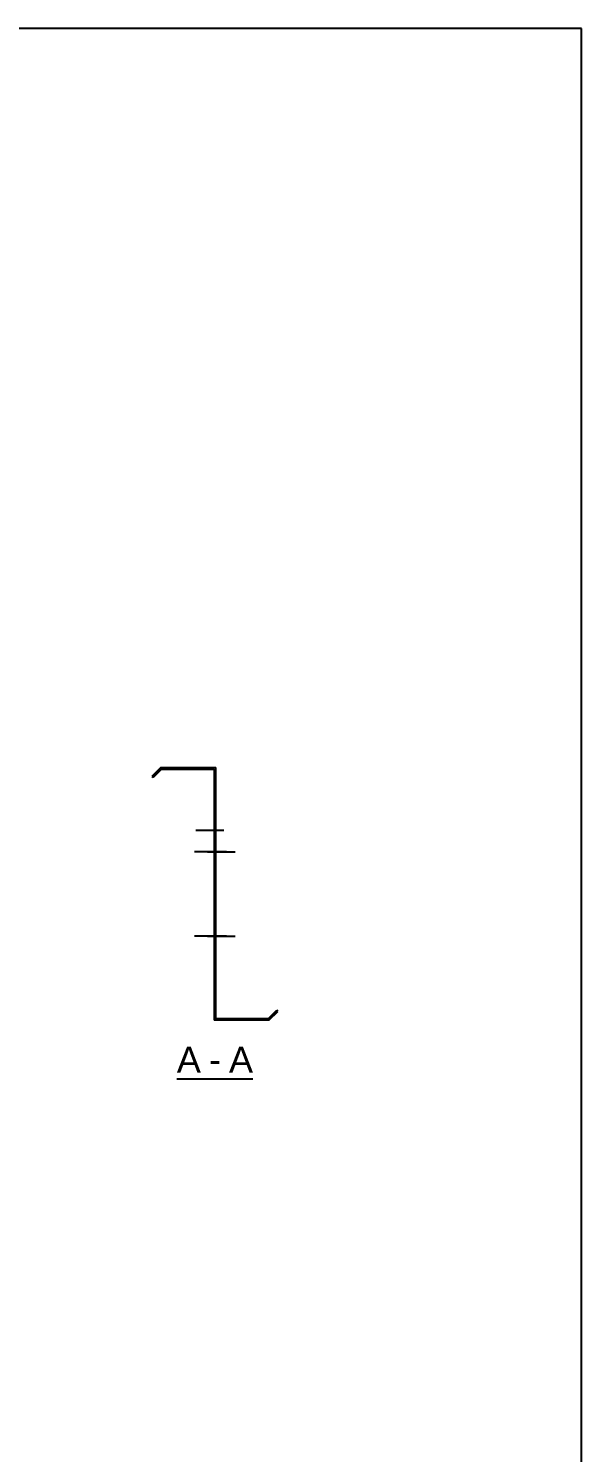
# Model space of a CAD drawing. Header units: millimetres. Extents: x -71 to 331, y -174 to 103.
# Drawn here: x 265.6 to 331.2, y -66.3 to 102.8 of the extents above; entities that cross this region are included whole.
import ezdxf

# ---------------------------------------------------------------- set-up
doc = ezdxf.new("R2010")
doc.units = ezdxf.units.MM
doc.styles.add('Arial', font='ARIAL.TTF', dxfattribs={"height": 0.2})

# ---------------------------------------------------------------- blocks, each defined once
blk = doc.blocks.new('Unknown-629083877-2100')
at = {"color": 5, "linetype": 'Continuous'}
for p, q in [((331.25, 102.75), (-68.75, 102.75)), ((331.25, -174.25), (331.25, 102.75))]:
    blk.add_line(p, q, dxfattribs=at)
blk = doc.blocks.new('Unknown-629083877-12 - 1244')
at = {"color": 7, "linetype": 'Continuous'}
blk.add_line((283.21, -21.95), (292.24, -21.95), dxfattribs=at)
at = {"color": 0, "linetype": 'Continuous'}
for points in [[(286.06, -21.2), (286.06, -18), (283.21, -18), (283.21, -21.2)], [(288.44, -21.2), (288.44, -18), (287.02, -18), (287.02, -21.2)], [(292.24, -21.2), (292.24, -18), (289.4, -18), (289.4, -21.2)]]:
    blk.add_wipeout(points, dxfattribs=at)
at = {"color": 96, "linetype": 'Continuous', "style": 'Arial'}
for s, p in [('A', (283.21, -21.2)), ('A', (289.4, -21.2)), ('-', (287.02, -21.2))]:
    blk.add_text(s, height=3.06, dxfattribs=at).set_placement(p)
blk = doc.blocks.new('Bolt-629083877-1248 - 1244')
at = {"linetype": 'Continuous'}
for points in [[(287.64, 5.7), (287.64, 4.3), (287.82, 4.3), (287.82, 5.7)], [(287.64, 5.7), (287.64, 4.3), (287.82, 4.3), (287.82, 5.7)], [(287.64, 5.7), (287.64, 4.3), (287.82, 4.3), (287.82, 5.7)], [(287.64, -4.3), (287.64, -5.7), (287.82, -5.7), (287.82, -4.3)], [(287.64, -4.3), (287.64, -5.7), (287.82, -5.7), (287.82, -4.3)], [(287.64, -4.3), (287.64, -5.7), (287.82, -5.7), (287.82, -4.3)]]:
    blk.add_hatch(color=3, dxfattribs=at).paths.add_polyline_path(points)
at = {"color": 3, "linetype": 'Continuous'}
for p, q in [((287.82, 5.7), (287.64, 5.7)), ((287.82, 5.7), (287.64, 5.7)), ((287.82, 5.7), (287.64, 5.7)), ((289.12, 5), (285.32, 5)), ((289.12, 5), (285.32, 5)), ((289.12, 5), (285.32, 5)), ((287.82, 4.3), (287.64, 4.3)), ((287.82, 4.3), (287.64, 4.3)), ((287.82, 4.3), (287.64, 4.3)), ((289.12, -5), (285.32, -5)), ((289.12, -5), (285.32, -5)), ((289.12, -5), (285.32, -5)), ((287.82, -4.3), (287.64, -4.3)), ((287.82, -4.3), (287.64, -4.3)), ((287.82, -4.3), (287.64, -4.3)), ((287.82, -5.7), (287.64, -5.7)), ((287.82, -5.7), (287.64, -5.7)), ((287.82, -5.7), (287.64, -5.7))]:
    blk.add_line(p, q, dxfattribs=at)
blk = doc.blocks.new('Bolt-629083877-1264 - 1244')
at = {"linetype": 'Continuous'}
blk.add_hatch(color=3, dxfattribs=at).paths.add_polyline_path([(287.64, 5.7), (287.64, 4.3), (287.82, 4.3), (287.82, 5.7)])
blk.add_hatch(color=3, dxfattribs=at).paths.add_polyline_path([(287.64, 5.7), (287.64, 4.3), (287.82, 4.3), (287.82, 5.7)])
at = {"color": 3, "linetype": 'Continuous'}
for p, q in [((287.64, 5.7), (287.82, 5.7)), ((287.64, 5.7), (287.82, 5.7)), ((286.84, 5), (290.14, 5)), ((286.84, 5), (290.14, 5)), ((287.64, 4.3), (287.82, 4.3)), ((287.64, 4.3), (287.82, 4.3))]:
    blk.add_line(p, q, dxfattribs=at)
blk = doc.blocks.new('Part-629083877-1246 - 1244')
at = {"color": 2, "linetype": 'Continuous'}
for p, q in [((281.32, 15), (280.26, 13.94)), ((280.26, 13.94), (280.38, 13.81)), ((281.39, 14.82), (280.38, 13.81)), ((281.32, 15), (287.82, 15)), ((281.39, 14.82), (287.64, 14.82)), ((287.64, 14.82), (287.64, -15)), ((287.82, -14.82), (287.82, 15)), ((294.14, -15), (287.64, -15)), ((294.06, -14.82), (287.82, -14.82)), ((294.06, -14.82), (295.07, -13.81)), ((294.14, -15), (295.2, -13.94)), ((295.2, -13.94), (295.07, -13.81))]:
    blk.add_line(p, q, dxfattribs=at)
blk = doc.blocks.new('Bolt-629083877-1247 - 1244')
at = {"linetype": 'Continuous'}
blk.add_hatch(color=3, dxfattribs=at).paths.add_polyline_path([(287.64, 8.23), (287.64, 6.83), (287.82, 6.83), (287.82, 8.23)])
at = {"color": 3, "linetype": 'Continuous'}
for p, q in [((288.77, 7.53), (285.47, 7.53)), ((287.82, 8.23), (287.64, 8.23)), ((287.82, 6.83), (287.64, 6.83))]:
    blk.add_line(p, q, dxfattribs=at)
blk = doc.blocks.new('Bolt-629083877-1249 - 1244')
at = {"linetype": 'Continuous'}
blk.add_hatch(color=3, dxfattribs=at).paths.add_polyline_path([(287.82, -5.7), (287.82, -4.3), (287.64, -4.3), (287.64, -5.7)])
at = {"color": 3, "linetype": 'Continuous'}
for p, q in [((287.82, -4.3), (287.64, -4.3)), ((288.62, -5), (287.64, -5)), ((287.82, -5.7), (287.64, -5.7))]:
    blk.add_line(p, q, dxfattribs=at)
blk = doc.blocks.new('Bolt-629083877-1250 - 1244')
at = {"linetype": 'Continuous'}
blk.add_hatch(color=3, dxfattribs=at).paths.add_polyline_path([(287.64, 8.23), (287.64, 6.83), (287.82, 6.83), (287.82, 8.23)])
at = {"color": 3, "linetype": 'Continuous'}
for p, q in [((288.77, 7.53), (285.47, 7.53)), ((287.82, 8.23), (287.64, 8.23)), ((287.82, 6.83), (287.64, 6.83))]:
    blk.add_line(p, q, dxfattribs=at)
blk = doc.blocks.new('Bolt-629083877-1251 - 1244')
at = {"linetype": 'Continuous'}
blk.add_hatch(color=3, dxfattribs=at).paths.add_polyline_path([(287.82, -5.7), (287.82, -4.3), (287.64, -4.3), (287.64, -5.7)])
at = {"color": 3, "linetype": 'Continuous'}
for p, q in [((287.82, -4.3), (287.64, -4.3)), ((288.62, -5), (287.64, -5)), ((287.82, -5.7), (287.64, -5.7))]:
    blk.add_line(p, q, dxfattribs=at)
blk = doc.blocks.new('Bolt-629083877-1252 - 1244')
at = {"linetype": 'Continuous'}
for points in [[(287.64, 5.7), (287.64, 4.3), (287.82, 4.3), (287.82, 5.7)], [(287.64, 5.7), (287.64, 4.3), (287.82, 4.3), (287.82, 5.7)], [(287.64, 5.7), (287.64, 4.3), (287.82, 4.3), (287.82, 5.7)], [(287.64, -4.3), (287.64, -5.7), (287.82, -5.7), (287.82, -4.3)], [(287.64, -4.3), (287.64, -5.7), (287.82, -5.7), (287.82, -4.3)], [(287.64, -4.3), (287.64, -5.7), (287.82, -5.7), (287.82, -4.3)]]:
    blk.add_hatch(color=3, dxfattribs=at).paths.add_polyline_path(points)
at = {"color": 3, "linetype": 'Continuous'}
for p, q in [((287.82, 5.7), (287.64, 5.7)), ((287.82, 5.7), (287.64, 5.7)), ((287.82, 5.7), (287.64, 5.7)), ((289.12, 5), (285.32, 5)), ((289.12, 5), (285.32, 5)), ((289.12, 5), (285.32, 5)), ((287.82, 4.3), (287.64, 4.3)), ((287.82, 4.3), (287.64, 4.3)), ((287.82, 4.3), (287.64, 4.3)), ((289.12, -5), (285.32, -5)), ((289.12, -5), (285.32, -5)), ((289.12, -5), (285.32, -5)), ((287.82, -4.3), (287.64, -4.3)), ((287.82, -4.3), (287.64, -4.3)), ((287.82, -4.3), (287.64, -4.3)), ((287.82, -5.7), (287.64, -5.7)), ((287.82, -5.7), (287.64, -5.7)), ((287.82, -5.7), (287.64, -5.7))]:
    blk.add_line(p, q, dxfattribs=at)
blk = doc.blocks.new('Bolt-629083877-1253 - 1244')
at = {"linetype": 'Continuous'}
for points in [[(287.82, 4.3), (287.82, 5.7), (287.64, 5.7), (287.64, 4.3)], [(287.82, -5.7), (287.82, -4.3), (287.64, -4.3), (287.64, -5.7)]]:
    blk.add_hatch(color=3, dxfattribs=at).paths.add_polyline_path(points)
at = {"color": 3, "linetype": 'Continuous'}
for p, q in [((287.82, 5.7), (287.64, 5.7)), ((287.82, 5), (285.64, 5)), ((287.82, 4.3), (287.64, 4.3)), ((287.82, -5), (285.64, -5)), ((287.82, -4.3), (287.64, -4.3)), ((287.82, -5.7), (287.64, -5.7))]:
    blk.add_line(p, q, dxfattribs=at)
blk = doc.blocks.new('Bolt-629083877-1254 - 1244')
at = {"linetype": 'Continuous'}
blk.add_hatch(color=3, dxfattribs=at).paths.add_polyline_path([(287.64, 5.7), (287.64, 4.3), (287.82, 4.3), (287.82, 5.7)])
at = {"color": 3, "linetype": 'Continuous'}
for p, q in [((287.82, 5.7), (287.64, 5.7)), ((288.77, 5), (285.47, 5)), ((287.82, 4.3), (287.64, 4.3))]:
    blk.add_line(p, q, dxfattribs=at)
blk = doc.blocks.new('Bolt-629083877-1255 - 1244')
at = {"linetype": 'Continuous'}
blk.add_hatch(color=3, dxfattribs=at).paths.add_polyline_path([(287.82, -5.7), (287.82, -4.3), (287.64, -4.3), (287.64, -5.7)])
blk.add_hatch(color=3, dxfattribs=at).paths.add_polyline_path([(287.82, -5.7), (287.82, -4.3), (287.64, -4.3), (287.64, -5.7)])
at = {"color": 3, "linetype": 'Continuous'}
for p, q in [((286.89, -5), (289.64, -5)), ((286.89, -5), (289.64, -5)), ((287.64, -4.3), (287.82, -4.3)), ((287.64, -4.3), (287.82, -4.3)), ((287.64, -5.7), (287.82, -5.7)), ((287.64, -5.7), (287.82, -5.7))]:
    blk.add_line(p, q, dxfattribs=at)
blk = doc.blocks.new('Bolt-629083877-1256 - 1244')
at = {"linetype": 'Continuous'}
blk.add_hatch(color=3, dxfattribs=at).paths.add_polyline_path([(287.82, -5.7), (287.82, -4.3), (287.64, -4.3), (287.64, -5.7)])
blk.add_hatch(color=3, dxfattribs=at).paths.add_polyline_path([(287.82, -5.7), (287.82, -4.3), (287.64, -4.3), (287.64, -5.7)])
at = {"color": 3, "linetype": 'Continuous'}
for p, q in [((286.89, -5), (289.64, -5)), ((286.89, -5), (289.64, -5)), ((287.64, -4.3), (287.82, -4.3)), ((287.64, -4.3), (287.82, -4.3)), ((287.64, -5.7), (287.82, -5.7)), ((287.64, -5.7), (287.82, -5.7))]:
    blk.add_line(p, q, dxfattribs=at)
blk = doc.blocks.new('Bolt-629083877-1257 - 1244')
at = {"linetype": 'Continuous'}
blk.add_hatch(color=3, dxfattribs=at).paths.add_polyline_path([(287.82, -5.7), (287.82, -4.3), (287.64, -4.3), (287.64, -5.7)])
blk.add_hatch(color=3, dxfattribs=at).paths.add_polyline_path([(287.82, -5.7), (287.82, -4.3), (287.64, -4.3), (287.64, -5.7)])
at = {"color": 3, "linetype": 'Continuous'}
for p, q in [((286.89, -5), (289.64, -5)), ((286.89, -5), (289.64, -5)), ((287.64, -4.3), (287.82, -4.3)), ((287.64, -4.3), (287.82, -4.3)), ((287.64, -5.7), (287.82, -5.7)), ((287.64, -5.7), (287.82, -5.7))]:
    blk.add_line(p, q, dxfattribs=at)
blk = doc.blocks.new('Bolt-629083877-1258 - 1244')
at = {"linetype": 'Continuous'}
blk.add_hatch(color=3, dxfattribs=at).paths.add_polyline_path([(287.82, -5.7), (287.82, -4.3), (287.64, -4.3), (287.64, -5.7)])
blk.add_hatch(color=3, dxfattribs=at).paths.add_polyline_path([(287.82, -5.7), (287.82, -4.3), (287.64, -4.3), (287.64, -5.7)])
at = {"color": 3, "linetype": 'Continuous'}
for p, q in [((286.89, -5), (289.64, -5)), ((286.89, -5), (289.64, -5)), ((287.64, -4.3), (287.82, -4.3)), ((287.64, -4.3), (287.82, -4.3)), ((287.64, -5.7), (287.82, -5.7)), ((287.64, -5.7), (287.82, -5.7))]:
    blk.add_line(p, q, dxfattribs=at)
blk = doc.blocks.new('Bolt-629083877-1259 - 1244')
at = {"linetype": 'Continuous'}
blk.add_hatch(color=3, dxfattribs=at).paths.add_polyline_path([(287.64, 5.7), (287.64, 4.3), (287.82, 4.3), (287.82, 5.7)])
at = {"color": 3, "linetype": 'Continuous'}
for p, q in [((287.82, 5.7), (287.64, 5.7)), ((288.77, 5), (285.47, 5)), ((287.82, 4.3), (287.64, 4.3))]:
    blk.add_line(p, q, dxfattribs=at)
blk = doc.blocks.new('Bolt-629083877-1260 - 1244')
at = {"linetype": 'Continuous'}
blk.add_hatch(color=3, dxfattribs=at).paths.add_polyline_path([(287.82, -5.7), (287.82, -4.3), (287.64, -4.3), (287.64, -5.7)])
at = {"color": 3, "linetype": 'Continuous'}
for p, q in [((287.82, -4.3), (287.64, -4.3)), ((288.62, -5), (287.64, -5)), ((287.82, -5.7), (287.64, -5.7))]:
    blk.add_line(p, q, dxfattribs=at)
blk = doc.blocks.new('Bolt-629083877-1261 - 1244')
at = {"linetype": 'Continuous'}
blk.add_hatch(color=3, dxfattribs=at).paths.add_polyline_path([(287.64, 5.7), (287.64, 4.3), (287.82, 4.3), (287.82, 5.7)])
blk.add_hatch(color=3, dxfattribs=at).paths.add_polyline_path([(287.64, 5.7), (287.64, 4.3), (287.82, 4.3), (287.82, 5.7)])
at = {"color": 3, "linetype": 'Continuous'}
for p, q in [((287.64, 5.7), (287.82, 5.7)), ((287.64, 5.7), (287.82, 5.7)), ((286.84, 5), (290.14, 5)), ((286.84, 5), (290.14, 5)), ((287.64, 4.3), (287.82, 4.3)), ((287.64, 4.3), (287.82, 4.3))]:
    blk.add_line(p, q, dxfattribs=at)
blk = doc.blocks.new('Bolt-629083877-1262 - 1244')
at = {"linetype": 'Continuous'}
blk.add_hatch(color=3, dxfattribs=at).paths.add_polyline_path([(287.64, -4.3), (287.64, -5.7), (287.82, -5.7), (287.82, -4.3)])
blk.add_hatch(color=3, dxfattribs=at).paths.add_polyline_path([(287.64, -4.3), (287.64, -5.7), (287.82, -5.7), (287.82, -4.3)])
at = {"color": 3, "linetype": 'Continuous'}
for p, q in [((286.84, -5), (290.14, -5)), ((286.84, -5), (290.14, -5)), ((287.64, -4.3), (287.82, -4.3)), ((287.64, -4.3), (287.82, -4.3)), ((287.64, -5.7), (287.82, -5.7)), ((287.64, -5.7), (287.82, -5.7))]:
    blk.add_line(p, q, dxfattribs=at)
blk = doc.blocks.new('Bolt-629083877-1263 - 1244')
at = {"linetype": 'Continuous'}
blk.add_hatch(color=3, dxfattribs=at).paths.add_polyline_path([(287.82, -5.7), (287.82, -4.3), (287.64, -4.3), (287.64, -5.7)])
at = {"color": 3, "linetype": 'Continuous'}
for p, q in [((287.82, -4.3), (287.64, -4.3)), ((288.62, -5), (287.64, -5)), ((287.82, -5.7), (287.64, -5.7))]:
    blk.add_line(p, q, dxfattribs=at)
blk = doc.blocks.new('Bolt-629083877-1265 - 1244')
at = {"linetype": 'Continuous'}
blk.add_hatch(color=3, dxfattribs=at).paths.add_polyline_path([(287.64, -4.3), (287.64, -5.7), (287.82, -5.7), (287.82, -4.3)])
blk.add_hatch(color=3, dxfattribs=at).paths.add_polyline_path([(287.64, -4.3), (287.64, -5.7), (287.82, -5.7), (287.82, -4.3)])
at = {"color": 3, "linetype": 'Continuous'}
for p, q in [((286.84, -5), (290.14, -5)), ((286.84, -5), (290.14, -5)), ((287.64, -4.3), (287.82, -4.3)), ((287.64, -4.3), (287.82, -4.3)), ((287.64, -5.7), (287.82, -5.7)), ((287.64, -5.7), (287.82, -5.7))]:
    blk.add_line(p, q, dxfattribs=at)
blk = doc.blocks.new('Bolt-629083877-1266 - 1244')
at = {"linetype": 'Continuous'}
blk.add_hatch(color=3, dxfattribs=at).paths.add_polyline_path([(287.82, -5.7), (287.82, -4.3), (287.64, -4.3), (287.64, -5.7)])
blk.add_hatch(color=3, dxfattribs=at).paths.add_polyline_path([(287.82, -5.7), (287.82, -4.3), (287.64, -4.3), (287.64, -5.7)])
at = {"color": 3, "linetype": 'Continuous'}
for p, q in [((286.89, -5), (289.64, -5)), ((286.89, -5), (289.64, -5)), ((287.64, -4.3), (287.82, -4.3)), ((287.64, -4.3), (287.82, -4.3)), ((287.64, -5.7), (287.82, -5.7)), ((287.64, -5.7), (287.82, -5.7))]:
    blk.add_line(p, q, dxfattribs=at)

msp = doc.modelspace()

# ---------------------------------------------------------------- block references
for name in ['Unknown-629083877-2100', 'Part-629083877-1246 - 1244', 'Bolt-629083877-1247 - 1244', 'Bolt-629083877-1250 - 1244', 'Bolt-629083877-1248 - 1244', 'Bolt-629083877-1252 - 1244', 'Bolt-629083877-1254 - 1244', 'Bolt-629083877-1259 - 1244', 'Bolt-629083877-1253 - 1244', 'Bolt-629083877-1264 - 1244', 'Bolt-629083877-1261 - 1244', 'Bolt-629083877-1262 - 1244', 'Bolt-629083877-1265 - 1244', 'Bolt-629083877-1255 - 1244', 'Bolt-629083877-1256 - 1244', 'Bolt-629083877-1257 - 1244', 'Bolt-629083877-1258 - 1244', 'Bolt-629083877-1266 - 1244', 'Bolt-629083877-1249 - 1244', 'Bolt-629083877-1251 - 1244', 'Bolt-629083877-1260 - 1244', 'Bolt-629083877-1263 - 1244']:
    msp.add_blockref(name, (0, 0))

# ---------------------------------------------------------------- next in the draw order: block references
msp.add_blockref('Unknown-629083877-12 - 1244', (0, 0))

doc.saveas('drawing.dxf')
